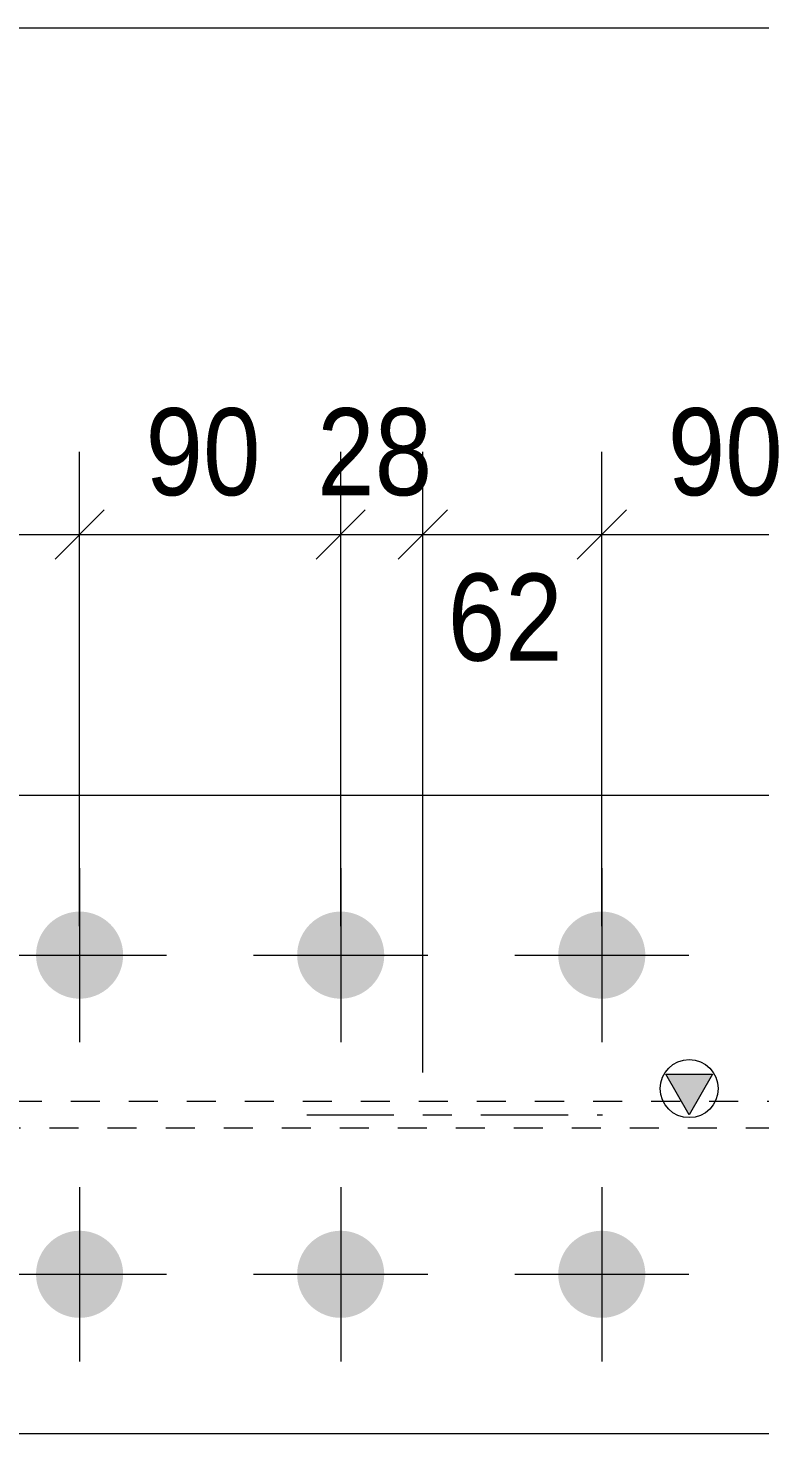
# Model space of a CAD drawing. Header units: millimetres. Extents: x 2 to 579, y 1 to 825.
# Drawn here: x 301.03 to 326.26, y 776.55 to 825 of the extents above; entities that cross this region are included whole.
import ezdxf

# ---------------------------------------------------------------- set-up
doc = ezdxf.new("R2010")
doc.units = ezdxf.units.MM
for name, pattern in [('XKITLINE00', [0]), ('XKITLINE01', [4, 1, -1, 1, -1]), ('XKITLINE03', [6, 3, -1, 1, -1])]:
    doc.linetypes.add(name, pattern=pattern)
for name, color, linetype, lineweight in [('Bolt', 3, 'Continuous', 0), ('Dimensions', 7, 'Continuous', 0), ('DrawingSheet', 5, 'Continuous', 0), ('Part', 2, 'Continuous', 0)]:
    doc.layers.add(name, color=color, linetype=linetype, lineweight=lineweight)
doc.styles.add('ARIAL', font='ARIAL.TTF')

# ---------------------------------------------------------------- blocks, each defined once
blk = doc.blocks.new('*A61')
at = {"layer": 'Bolt'}
for points in [[(302.846, 794.55), (302.883, 794.548), (302.92, 794.546), (302.956, 794.543), (302.993, 794.539), (303.029, 794.534), (303.066, 794.528), (303.102, 794.521), (303.138, 794.514), (303.174, 794.505), (303.209, 794.496), (303.245, 794.485), (303.28, 794.474), (303.315, 794.462), (303.349, 794.449), (303.383, 794.436), (303.417, 794.421), (303.451, 794.406), (303.484, 794.39), (303.516, 794.373), (303.549, 794.355), (303.58, 794.337), (303.612, 794.317), (303.643, 794.297), (303.673, 794.276), (303.703, 794.255), (303.732, 794.233), (303.761, 794.21), (303.789, 794.186), (303.817, 794.161), (303.844, 794.136), (303.87, 794.111), (303.896, 794.084), (303.921, 794.057), (303.945, 794.03), (303.969, 794.002), (303.992, 793.973), (304.014, 793.944), (304.036, 793.914), (304.056, 793.883), (304.077, 793.852), (304.096, 793.821), (304.114, 793.789), (304.132, 793.757), (304.149, 793.724), (304.165, 793.691), (304.181, 793.658), (304.195, 793.624), (304.209, 793.59), (304.222, 793.555), (304.234, 793.521), (304.245, 793.485), (304.255, 793.45), (304.264, 793.414), (304.273, 793.379), (304.28, 793.343), (304.287, 793.306), (304.293, 793.27), (304.298, 793.234), (304.302, 793.197), (304.305, 793.16), (304.307, 793.124), (304.309, 793.087), (304.309, 793.05), (304.309, 793.013), (304.307, 792.976), (304.305, 792.94), (304.302, 792.903), (304.298, 792.866), (304.293, 792.83), (304.287, 792.794), (304.28, 792.757), (304.273, 792.721), (304.264, 792.686), (304.255, 792.65), (304.245, 792.615), (304.234, 792.579), (304.222, 792.545), (304.209, 792.51), (304.195, 792.476), (304.181, 792.442), (304.165, 792.409), (304.149, 792.376), (304.132, 792.343), (304.114, 792.311), (304.096, 792.279), (304.077, 792.248), (304.056, 792.217), (304.036, 792.186), (304.014, 792.156), (303.992, 792.127), (303.969, 792.098), (303.945, 792.07), (303.921, 792.043), (303.896, 792.016), (303.87, 791.989), (303.844, 791.964), (303.817, 791.939), (303.789, 791.914), (303.761, 791.89), (303.732, 791.867), (303.703, 791.845), (303.673, 791.824), (303.643, 791.803), (303.612, 791.783), (303.58, 791.763), (303.549, 791.745), (303.516, 791.727), (303.484, 791.71), (303.451, 791.694), (303.417, 791.679), (303.383, 791.664), (303.349, 791.651), (303.315, 791.638), (303.28, 791.626), (303.245, 791.615), (303.209, 791.604), (303.174, 791.595), (303.138, 791.586), (303.102, 791.579), (303.066, 791.572), (303.029, 791.566), (302.993, 791.561), (302.956, 791.557), (302.92, 791.554), (302.883, 791.552), (302.846, 791.55), (302.809, 791.55), (302.772, 791.55), (302.736, 791.552), (302.699, 791.554), (302.662, 791.557), (302.626, 791.561), (302.589, 791.566), (302.553, 791.572), (302.517, 791.579), (302.481, 791.586), (302.445, 791.595), (302.409, 791.604), (302.374, 791.615), (302.339, 791.626), (302.304, 791.638), (302.269, 791.651), (302.235, 791.664), (302.201, 791.679), (302.168, 791.694), (302.135, 791.71), (302.102, 791.727), (302.07, 791.745), (302.038, 791.763), (302.007, 791.783), (301.976, 791.803), (301.946, 791.824), (301.916, 791.845), (301.886, 791.867), (301.858, 791.89), (301.829, 791.914), (301.802, 791.939), (301.775, 791.964), (301.749, 791.989), (301.723, 792.016), (301.698, 792.043), (301.673, 792.07), (301.65, 792.098), (301.627, 792.127), (301.604, 792.156), (301.583, 792.186), (301.562, 792.217), (301.542, 792.248), (301.523, 792.279), (301.504, 792.311), (301.486, 792.343), (301.469, 792.376), (301.453, 792.409), (301.438, 792.442), (301.423, 792.476), (301.41, 792.51), (301.397, 792.545), (301.385, 792.579), (301.374, 792.615), (301.364, 792.65), (301.354, 792.686), (301.346, 792.721), (301.338, 792.757), (301.331, 792.794), (301.325, 792.83), (301.321, 792.866), (301.316, 792.903), (301.313, 792.94), (301.311, 792.976), (301.31, 793.013), (301.309, 793.05), (301.31, 793.087), (301.311, 793.124), (301.313, 793.16), (301.316, 793.197), (301.321, 793.234), (301.325, 793.27), (301.331, 793.306), (301.338, 793.343), (301.346, 793.379), (301.354, 793.414), (301.364, 793.45), (301.374, 793.485), (301.385, 793.521), (301.397, 793.555), (301.41, 793.59), (301.423, 793.624), (301.438, 793.658), (301.453, 793.691), (301.469, 793.724), (301.486, 793.757), (301.504, 793.789), (301.523, 793.821), (301.542, 793.852), (301.562, 793.883), (301.583, 793.914), (301.604, 793.944), (301.627, 793.973), (301.65, 794.002), (301.673, 794.03), (301.698, 794.057), (301.723, 794.084), (301.749, 794.111), (301.775, 794.136), (301.802, 794.161), (301.829, 794.186), (301.858, 794.21), (301.886, 794.233), (301.916, 794.255), (301.946, 794.276), (301.976, 794.297), (302.007, 794.317), (302.038, 794.337), (302.07, 794.355), (302.102, 794.373), (302.135, 794.39), (302.168, 794.406), (302.201, 794.421), (302.235, 794.436), (302.269, 794.449), (302.304, 794.462), (302.339, 794.474), (302.374, 794.485), (302.409, 794.496), (302.445, 794.505), (302.481, 794.514), (302.517, 794.521), (302.553, 794.528), (302.589, 794.534), (302.626, 794.539), (302.662, 794.543), (302.699, 794.546), (302.736, 794.548), (302.772, 794.55), (302.809, 794.55)], [(311.846, 794.55), (311.883, 794.548), (311.92, 794.546), (311.956, 794.543), (311.993, 794.539), (312.029, 794.534), (312.066, 794.528), (312.102, 794.521), (312.138, 794.514), (312.174, 794.505), (312.209, 794.496), (312.245, 794.485), (312.28, 794.474), (312.315, 794.462), (312.349, 794.449), (312.383, 794.436), (312.417, 794.421), (312.451, 794.406), (312.484, 794.39), (312.516, 794.373), (312.549, 794.355), (312.58, 794.337), (312.612, 794.317), (312.643, 794.297), (312.673, 794.276), (312.703, 794.255), (312.732, 794.233), (312.761, 794.21), (312.789, 794.186), (312.817, 794.161), (312.844, 794.136), (312.87, 794.111), (312.896, 794.084), (312.921, 794.057), (312.945, 794.03), (312.969, 794.002), (312.992, 793.973), (313.014, 793.944), (313.036, 793.914), (313.056, 793.883), (313.077, 793.852), (313.096, 793.821), (313.114, 793.789), (313.132, 793.757), (313.149, 793.724), (313.165, 793.691), (313.181, 793.658), (313.195, 793.624), (313.209, 793.59), (313.222, 793.555), (313.234, 793.521), (313.245, 793.485), (313.255, 793.45), (313.264, 793.414), (313.273, 793.379), (313.28, 793.343), (313.287, 793.306), (313.293, 793.27), (313.298, 793.234), (313.302, 793.197), (313.305, 793.16), (313.307, 793.124), (313.309, 793.087), (313.309, 793.05), (313.309, 793.013), (313.307, 792.976), (313.305, 792.94), (313.302, 792.903), (313.298, 792.866), (313.293, 792.83), (313.287, 792.794), (313.28, 792.757), (313.273, 792.721), (313.264, 792.686), (313.255, 792.65), (313.245, 792.615), (313.234, 792.579), (313.222, 792.545), (313.209, 792.51), (313.195, 792.476), (313.181, 792.442), (313.165, 792.409), (313.149, 792.376), (313.132, 792.343), (313.114, 792.311), (313.096, 792.279), (313.077, 792.248), (313.056, 792.217), (313.036, 792.186), (313.014, 792.156), (312.992, 792.127), (312.969, 792.098), (312.945, 792.07), (312.921, 792.043), (312.896, 792.016), (312.87, 791.989), (312.844, 791.964), (312.817, 791.939), (312.789, 791.914), (312.761, 791.89), (312.732, 791.867), (312.703, 791.845), (312.673, 791.824), (312.643, 791.803), (312.612, 791.783), (312.58, 791.763), (312.549, 791.745), (312.516, 791.727), (312.484, 791.71), (312.451, 791.694), (312.417, 791.679), (312.383, 791.664), (312.349, 791.651), (312.315, 791.638), (312.28, 791.626), (312.245, 791.615), (312.209, 791.604), (312.174, 791.595), (312.138, 791.586), (312.102, 791.579), (312.066, 791.572), (312.029, 791.566), (311.993, 791.561), (311.956, 791.557), (311.92, 791.554), (311.883, 791.552), (311.846, 791.55), (311.809, 791.55), (311.772, 791.55), (311.736, 791.552), (311.699, 791.554), (311.662, 791.557), (311.626, 791.561), (311.589, 791.566), (311.553, 791.572), (311.517, 791.579), (311.481, 791.586), (311.445, 791.595), (311.409, 791.604), (311.374, 791.615), (311.339, 791.626), (311.304, 791.638), (311.269, 791.651), (311.235, 791.664), (311.201, 791.679), (311.168, 791.694), (311.135, 791.71), (311.102, 791.727), (311.07, 791.745), (311.038, 791.763), (311.007, 791.783), (310.976, 791.803), (310.946, 791.824), (310.916, 791.845), (310.886, 791.867), (310.858, 791.89), (310.829, 791.914), (310.802, 791.939), (310.775, 791.964), (310.749, 791.989), (310.723, 792.016), (310.698, 792.043), (310.673, 792.07), (310.65, 792.098), (310.627, 792.127), (310.604, 792.156), (310.583, 792.186), (310.562, 792.217), (310.542, 792.248), (310.523, 792.279), (310.504, 792.311), (310.486, 792.343), (310.469, 792.376), (310.453, 792.409), (310.438, 792.442), (310.423, 792.476), (310.41, 792.51), (310.397, 792.545), (310.385, 792.579), (310.374, 792.615), (310.364, 792.65), (310.354, 792.686), (310.346, 792.721), (310.338, 792.757), (310.331, 792.794), (310.325, 792.83), (310.321, 792.866), (310.316, 792.903), (310.313, 792.94), (310.311, 792.976), (310.31, 793.013), (310.309, 793.05), (310.31, 793.087), (310.311, 793.124), (310.313, 793.16), (310.316, 793.197), (310.321, 793.234), (310.325, 793.27), (310.331, 793.306), (310.338, 793.343), (310.346, 793.379), (310.354, 793.414), (310.364, 793.45), (310.374, 793.485), (310.385, 793.521), (310.397, 793.555), (310.41, 793.59), (310.423, 793.624), (310.438, 793.658), (310.453, 793.691), (310.469, 793.724), (310.486, 793.757), (310.504, 793.789), (310.523, 793.821), (310.542, 793.852), (310.562, 793.883), (310.583, 793.914), (310.604, 793.944), (310.627, 793.973), (310.65, 794.002), (310.673, 794.03), (310.698, 794.057), (310.723, 794.084), (310.749, 794.111), (310.775, 794.136), (310.802, 794.161), (310.829, 794.186), (310.858, 794.21), (310.886, 794.233), (310.916, 794.255), (310.946, 794.276), (310.976, 794.297), (311.007, 794.317), (311.038, 794.337), (311.07, 794.355), (311.102, 794.373), (311.135, 794.39), (311.168, 794.406), (311.201, 794.421), (311.235, 794.436), (311.269, 794.449), (311.304, 794.462), (311.339, 794.474), (311.374, 794.485), (311.409, 794.496), (311.445, 794.505), (311.481, 794.514), (311.517, 794.521), (311.553, 794.528), (311.589, 794.534), (311.626, 794.539), (311.662, 794.543), (311.699, 794.546), (311.736, 794.548), (311.772, 794.55), (311.809, 794.55)], [(320.846, 794.55), (320.883, 794.548), (320.92, 794.546), (320.956, 794.543), (320.993, 794.539), (321.029, 794.534), (321.066, 794.528), (321.102, 794.521), (321.138, 794.514), (321.174, 794.505), (321.209, 794.496), (321.245, 794.485), (321.28, 794.474), (321.315, 794.462), (321.349, 794.449), (321.383, 794.436), (321.417, 794.421), (321.451, 794.406), (321.484, 794.39), (321.516, 794.373), (321.549, 794.355), (321.58, 794.337), (321.612, 794.317), (321.643, 794.297), (321.673, 794.276), (321.703, 794.255), (321.732, 794.233), (321.761, 794.21), (321.789, 794.186), (321.817, 794.161), (321.844, 794.136), (321.87, 794.111), (321.896, 794.084), (321.921, 794.057), (321.945, 794.03), (321.969, 794.002), (321.992, 793.973), (322.014, 793.944), (322.036, 793.914), (322.056, 793.883), (322.077, 793.852), (322.096, 793.821), (322.114, 793.789), (322.132, 793.757), (322.149, 793.724), (322.165, 793.691), (322.181, 793.658), (322.195, 793.624), (322.209, 793.59), (322.222, 793.555), (322.234, 793.521), (322.245, 793.485), (322.255, 793.45), (322.264, 793.414), (322.273, 793.379), (322.28, 793.343), (322.287, 793.306), (322.293, 793.27), (322.298, 793.234), (322.302, 793.197), (322.305, 793.16), (322.307, 793.124), (322.309, 793.087), (322.309, 793.05), (322.309, 793.013), (322.307, 792.976), (322.305, 792.94), (322.302, 792.903), (322.298, 792.866), (322.293, 792.83), (322.287, 792.794), (322.28, 792.757), (322.273, 792.721), (322.264, 792.686), (322.255, 792.65), (322.245, 792.615), (322.234, 792.579), (322.222, 792.545), (322.209, 792.51), (322.195, 792.476), (322.181, 792.442), (322.165, 792.409), (322.149, 792.376), (322.132, 792.343), (322.114, 792.311), (322.096, 792.279), (322.077, 792.248), (322.056, 792.217), (322.036, 792.186), (322.014, 792.156), (321.992, 792.127), (321.969, 792.098), (321.945, 792.07), (321.921, 792.043), (321.896, 792.016), (321.87, 791.989), (321.844, 791.964), (321.817, 791.939), (321.789, 791.914), (321.761, 791.89), (321.732, 791.867), (321.703, 791.845), (321.673, 791.824), (321.643, 791.803), (321.612, 791.783), (321.58, 791.763), (321.549, 791.745), (321.516, 791.727), (321.484, 791.71), (321.451, 791.694), (321.417, 791.679), (321.383, 791.664), (321.349, 791.651), (321.315, 791.638), (321.28, 791.626), (321.245, 791.615), (321.209, 791.604), (321.174, 791.595), (321.138, 791.586), (321.102, 791.579), (321.066, 791.572), (321.029, 791.566), (320.993, 791.561), (320.956, 791.557), (320.92, 791.554), (320.883, 791.552), (320.846, 791.55), (320.809, 791.55), (320.772, 791.55), (320.736, 791.552), (320.699, 791.554), (320.662, 791.557), (320.626, 791.561), (320.589, 791.566), (320.553, 791.572), (320.517, 791.579), (320.481, 791.586), (320.445, 791.595), (320.409, 791.604), (320.374, 791.615), (320.339, 791.626), (320.304, 791.638), (320.269, 791.651), (320.235, 791.664), (320.201, 791.679), (320.168, 791.694), (320.135, 791.71), (320.102, 791.727), (320.07, 791.745), (320.038, 791.763), (320.007, 791.783), (319.976, 791.803), (319.946, 791.824), (319.916, 791.845), (319.886, 791.867), (319.858, 791.89), (319.829, 791.914), (319.802, 791.939), (319.775, 791.964), (319.749, 791.989), (319.723, 792.016), (319.698, 792.043), (319.673, 792.07), (319.65, 792.098), (319.627, 792.127), (319.604, 792.156), (319.583, 792.186), (319.562, 792.217), (319.542, 792.248), (319.523, 792.279), (319.504, 792.311), (319.486, 792.343), (319.469, 792.376), (319.453, 792.409), (319.438, 792.442), (319.423, 792.476), (319.41, 792.51), (319.397, 792.545), (319.385, 792.579), (319.374, 792.615), (319.364, 792.65), (319.354, 792.686), (319.346, 792.721), (319.338, 792.757), (319.331, 792.794), (319.325, 792.83), (319.321, 792.866), (319.316, 792.903), (319.313, 792.94), (319.311, 792.976), (319.31, 793.013), (319.309, 793.05), (319.31, 793.087), (319.311, 793.124), (319.313, 793.16), (319.316, 793.197), (319.321, 793.234), (319.325, 793.27), (319.331, 793.306), (319.338, 793.343), (319.346, 793.379), (319.354, 793.414), (319.364, 793.45), (319.374, 793.485), (319.385, 793.521), (319.397, 793.555), (319.41, 793.59), (319.423, 793.624), (319.438, 793.658), (319.453, 793.691), (319.469, 793.724), (319.486, 793.757), (319.504, 793.789), (319.523, 793.821), (319.542, 793.852), (319.562, 793.883), (319.583, 793.914), (319.604, 793.944), (319.627, 793.973), (319.65, 794.002), (319.673, 794.03), (319.698, 794.057), (319.723, 794.084), (319.749, 794.111), (319.775, 794.136), (319.802, 794.161), (319.829, 794.186), (319.858, 794.21), (319.886, 794.233), (319.916, 794.255), (319.946, 794.276), (319.976, 794.297), (320.007, 794.317), (320.038, 794.337), (320.07, 794.355), (320.102, 794.373), (320.135, 794.39), (320.168, 794.406), (320.201, 794.421), (320.235, 794.436), (320.269, 794.449), (320.304, 794.462), (320.339, 794.474), (320.374, 794.485), (320.409, 794.496), (320.445, 794.505), (320.481, 794.514), (320.517, 794.521), (320.553, 794.528), (320.589, 794.534), (320.626, 794.539), (320.662, 794.543), (320.699, 794.546), (320.736, 794.548), (320.772, 794.55), (320.809, 794.55)], [(302.846, 783.55), (302.883, 783.548), (302.92, 783.546), (302.956, 783.543), (302.993, 783.539), (303.029, 783.534), (303.066, 783.528), (303.102, 783.521), (303.138, 783.514), (303.174, 783.505), (303.209, 783.496), (303.245, 783.485), (303.28, 783.474), (303.315, 783.462), (303.349, 783.449), (303.383, 783.436), (303.417, 783.421), (303.451, 783.406), (303.484, 783.39), (303.516, 783.373), (303.549, 783.355), (303.58, 783.337), (303.612, 783.317), (303.643, 783.297), (303.673, 783.276), (303.703, 783.255), (303.732, 783.233), (303.761, 783.21), (303.789, 783.186), (303.817, 783.161), (303.844, 783.136), (303.87, 783.111), (303.896, 783.084), (303.921, 783.057), (303.945, 783.03), (303.969, 783.002), (303.992, 782.973), (304.014, 782.944), (304.036, 782.914), (304.056, 782.883), (304.077, 782.852), (304.096, 782.821), (304.114, 782.789), (304.132, 782.757), (304.149, 782.724), (304.165, 782.691), (304.181, 782.658), (304.195, 782.624), (304.209, 782.59), (304.222, 782.555), (304.234, 782.521), (304.245, 782.485), (304.255, 782.45), (304.264, 782.414), (304.273, 782.379), (304.28, 782.343), (304.287, 782.306), (304.293, 782.27), (304.298, 782.234), (304.302, 782.197), (304.305, 782.16), (304.307, 782.124), (304.309, 782.087), (304.309, 782.05), (304.309, 782.013), (304.307, 781.976), (304.305, 781.94), (304.302, 781.903), (304.298, 781.866), (304.293, 781.83), (304.287, 781.794), (304.28, 781.757), (304.273, 781.721), (304.264, 781.686), (304.255, 781.65), (304.245, 781.615), (304.234, 781.579), (304.222, 781.545), (304.209, 781.51), (304.195, 781.476), (304.181, 781.442), (304.165, 781.409), (304.149, 781.376), (304.132, 781.343), (304.114, 781.311), (304.096, 781.279), (304.077, 781.248), (304.056, 781.217), (304.036, 781.186), (304.014, 781.156), (303.992, 781.127), (303.969, 781.098), (303.945, 781.07), (303.921, 781.043), (303.896, 781.016), (303.87, 780.989), (303.844, 780.964), (303.817, 780.939), (303.789, 780.914), (303.761, 780.89), (303.732, 780.867), (303.703, 780.845), (303.673, 780.824), (303.643, 780.803), (303.612, 780.783), (303.58, 780.763), (303.549, 780.745), (303.516, 780.727), (303.484, 780.71), (303.451, 780.694), (303.417, 780.679), (303.383, 780.664), (303.349, 780.651), (303.315, 780.638), (303.28, 780.626), (303.245, 780.615), (303.209, 780.604), (303.174, 780.595), (303.138, 780.586), (303.102, 780.579), (303.066, 780.572), (303.029, 780.566), (302.993, 780.561), (302.956, 780.557), (302.92, 780.554), (302.883, 780.552), (302.846, 780.55), (302.809, 780.55), (302.772, 780.55), (302.736, 780.552), (302.699, 780.554), (302.662, 780.557), (302.626, 780.561), (302.589, 780.566), (302.553, 780.572), (302.517, 780.579), (302.481, 780.586), (302.445, 780.595), (302.409, 780.604), (302.374, 780.615), (302.339, 780.626), (302.304, 780.638), (302.269, 780.651), (302.235, 780.664), (302.201, 780.679), (302.168, 780.694), (302.135, 780.71), (302.102, 780.727), (302.07, 780.745), (302.038, 780.763), (302.007, 780.783), (301.976, 780.803), (301.946, 780.824), (301.916, 780.845), (301.886, 780.867), (301.858, 780.89), (301.829, 780.914), (301.802, 780.939), (301.775, 780.964), (301.749, 780.989), (301.723, 781.016), (301.698, 781.043), (301.673, 781.07), (301.65, 781.098), (301.627, 781.127), (301.604, 781.156), (301.583, 781.186), (301.562, 781.217), (301.542, 781.248), (301.523, 781.279), (301.504, 781.311), (301.486, 781.343), (301.469, 781.376), (301.453, 781.409), (301.438, 781.442), (301.423, 781.476), (301.41, 781.51), (301.397, 781.545), (301.385, 781.579), (301.374, 781.615), (301.364, 781.65), (301.354, 781.686), (301.346, 781.721), (301.338, 781.757), (301.331, 781.794), (301.325, 781.83), (301.321, 781.866), (301.316, 781.903), (301.313, 781.94), (301.311, 781.976), (301.31, 782.013), (301.309, 782.05), (301.31, 782.087), (301.311, 782.124), (301.313, 782.16), (301.316, 782.197), (301.321, 782.234), (301.325, 782.27), (301.331, 782.306), (301.338, 782.343), (301.346, 782.379), (301.354, 782.414), (301.364, 782.45), (301.374, 782.485), (301.385, 782.521), (301.397, 782.555), (301.41, 782.59), (301.423, 782.624), (301.438, 782.658), (301.453, 782.691), (301.469, 782.724), (301.486, 782.757), (301.504, 782.789), (301.523, 782.821), (301.542, 782.852), (301.562, 782.883), (301.583, 782.914), (301.604, 782.944), (301.627, 782.973), (301.65, 783.002), (301.673, 783.03), (301.698, 783.057), (301.723, 783.084), (301.749, 783.111), (301.775, 783.136), (301.802, 783.161), (301.829, 783.186), (301.858, 783.21), (301.886, 783.233), (301.916, 783.255), (301.946, 783.276), (301.976, 783.297), (302.007, 783.317), (302.038, 783.337), (302.07, 783.355), (302.102, 783.373), (302.135, 783.39), (302.168, 783.406), (302.201, 783.421), (302.235, 783.436), (302.269, 783.449), (302.304, 783.462), (302.339, 783.474), (302.374, 783.485), (302.409, 783.496), (302.445, 783.505), (302.481, 783.514), (302.517, 783.521), (302.553, 783.528), (302.589, 783.534), (302.626, 783.539), (302.662, 783.543), (302.699, 783.546), (302.736, 783.548), (302.772, 783.55), (302.809, 783.55)], [(311.846, 783.55), (311.883, 783.548), (311.92, 783.546), (311.956, 783.543), (311.993, 783.539), (312.029, 783.534), (312.066, 783.528), (312.102, 783.521), (312.138, 783.514), (312.174, 783.505), (312.209, 783.496), (312.245, 783.485), (312.28, 783.474), (312.315, 783.462), (312.349, 783.449), (312.383, 783.436), (312.417, 783.421), (312.451, 783.406), (312.484, 783.39), (312.516, 783.373), (312.549, 783.355), (312.58, 783.337), (312.612, 783.317), (312.643, 783.297), (312.673, 783.276), (312.703, 783.255), (312.732, 783.233), (312.761, 783.21), (312.789, 783.186), (312.817, 783.161), (312.844, 783.136), (312.87, 783.111), (312.896, 783.084), (312.921, 783.057), (312.945, 783.03), (312.969, 783.002), (312.992, 782.973), (313.014, 782.944), (313.036, 782.914), (313.056, 782.883), (313.077, 782.852), (313.096, 782.821), (313.114, 782.789), (313.132, 782.757), (313.149, 782.724), (313.165, 782.691), (313.181, 782.658), (313.195, 782.624), (313.209, 782.59), (313.222, 782.555), (313.234, 782.521), (313.245, 782.485), (313.255, 782.45), (313.264, 782.414), (313.273, 782.379), (313.28, 782.343), (313.287, 782.306), (313.293, 782.27), (313.298, 782.234), (313.302, 782.197), (313.305, 782.16), (313.307, 782.124), (313.309, 782.087), (313.309, 782.05), (313.309, 782.013), (313.307, 781.976), (313.305, 781.94), (313.302, 781.903), (313.298, 781.866), (313.293, 781.83), (313.287, 781.794), (313.28, 781.757), (313.273, 781.721), (313.264, 781.686), (313.255, 781.65), (313.245, 781.615), (313.234, 781.579), (313.222, 781.545), (313.209, 781.51), (313.195, 781.476), (313.181, 781.442), (313.165, 781.409), (313.149, 781.376), (313.132, 781.343), (313.114, 781.311), (313.096, 781.279), (313.077, 781.248), (313.056, 781.217), (313.036, 781.186), (313.014, 781.156), (312.992, 781.127), (312.969, 781.098), (312.945, 781.07), (312.921, 781.043), (312.896, 781.016), (312.87, 780.989), (312.844, 780.964), (312.817, 780.939), (312.789, 780.914), (312.761, 780.89), (312.732, 780.867), (312.703, 780.845), (312.673, 780.824), (312.643, 780.803), (312.612, 780.783), (312.58, 780.763), (312.549, 780.745), (312.516, 780.727), (312.484, 780.71), (312.451, 780.694), (312.417, 780.679), (312.383, 780.664), (312.349, 780.651), (312.315, 780.638), (312.28, 780.626), (312.245, 780.615), (312.209, 780.604), (312.174, 780.595), (312.138, 780.586), (312.102, 780.579), (312.066, 780.572), (312.029, 780.566), (311.993, 780.561), (311.956, 780.557), (311.92, 780.554), (311.883, 780.552), (311.846, 780.55), (311.809, 780.55), (311.772, 780.55), (311.736, 780.552), (311.699, 780.554), (311.662, 780.557), (311.626, 780.561), (311.589, 780.566), (311.553, 780.572), (311.517, 780.579), (311.481, 780.586), (311.445, 780.595), (311.409, 780.604), (311.374, 780.615), (311.339, 780.626), (311.304, 780.638), (311.269, 780.651), (311.235, 780.664), (311.201, 780.679), (311.168, 780.694), (311.135, 780.71), (311.102, 780.727), (311.07, 780.745), (311.038, 780.763), (311.007, 780.783), (310.976, 780.803), (310.946, 780.824), (310.916, 780.845), (310.886, 780.867), (310.858, 780.89), (310.829, 780.914), (310.802, 780.939), (310.775, 780.964), (310.749, 780.989), (310.723, 781.016), (310.698, 781.043), (310.673, 781.07), (310.65, 781.098), (310.627, 781.127), (310.604, 781.156), (310.583, 781.186), (310.562, 781.217), (310.542, 781.248), (310.523, 781.279), (310.504, 781.311), (310.486, 781.343), (310.469, 781.376), (310.453, 781.409), (310.438, 781.442), (310.423, 781.476), (310.41, 781.51), (310.397, 781.545), (310.385, 781.579), (310.374, 781.615), (310.364, 781.65), (310.354, 781.686), (310.346, 781.721), (310.338, 781.757), (310.331, 781.794), (310.325, 781.83), (310.321, 781.866), (310.316, 781.903), (310.313, 781.94), (310.311, 781.976), (310.31, 782.013), (310.309, 782.05), (310.31, 782.087), (310.311, 782.124), (310.313, 782.16), (310.316, 782.197), (310.321, 782.234), (310.325, 782.27), (310.331, 782.306), (310.338, 782.343), (310.346, 782.379), (310.354, 782.414), (310.364, 782.45), (310.374, 782.485), (310.385, 782.521), (310.397, 782.555), (310.41, 782.59), (310.423, 782.624), (310.438, 782.658), (310.453, 782.691), (310.469, 782.724), (310.486, 782.757), (310.504, 782.789), (310.523, 782.821), (310.542, 782.852), (310.562, 782.883), (310.583, 782.914), (310.604, 782.944), (310.627, 782.973), (310.65, 783.002), (310.673, 783.03), (310.698, 783.057), (310.723, 783.084), (310.749, 783.111), (310.775, 783.136), (310.802, 783.161), (310.829, 783.186), (310.858, 783.21), (310.886, 783.233), (310.916, 783.255), (310.946, 783.276), (310.976, 783.297), (311.007, 783.317), (311.038, 783.337), (311.07, 783.355), (311.102, 783.373), (311.135, 783.39), (311.168, 783.406), (311.201, 783.421), (311.235, 783.436), (311.269, 783.449), (311.304, 783.462), (311.339, 783.474), (311.374, 783.485), (311.409, 783.496), (311.445, 783.505), (311.481, 783.514), (311.517, 783.521), (311.553, 783.528), (311.589, 783.534), (311.626, 783.539), (311.662, 783.543), (311.699, 783.546), (311.736, 783.548), (311.772, 783.55), (311.809, 783.55)], [(320.846, 783.55), (320.883, 783.548), (320.92, 783.546), (320.956, 783.543), (320.993, 783.539), (321.029, 783.534), (321.066, 783.528), (321.102, 783.521), (321.138, 783.514), (321.174, 783.505), (321.209, 783.496), (321.245, 783.485), (321.28, 783.474), (321.315, 783.462), (321.349, 783.449), (321.383, 783.436), (321.417, 783.421), (321.451, 783.406), (321.484, 783.39), (321.516, 783.373), (321.549, 783.355), (321.58, 783.337), (321.612, 783.317), (321.643, 783.297), (321.673, 783.276), (321.703, 783.255), (321.732, 783.233), (321.761, 783.21), (321.789, 783.186), (321.817, 783.161), (321.844, 783.136), (321.87, 783.111), (321.896, 783.084), (321.921, 783.057), (321.945, 783.03), (321.969, 783.002), (321.992, 782.973), (322.014, 782.944), (322.036, 782.914), (322.056, 782.883), (322.077, 782.852), (322.096, 782.821), (322.114, 782.789), (322.132, 782.757), (322.149, 782.724), (322.165, 782.691), (322.181, 782.658), (322.195, 782.624), (322.209, 782.59), (322.222, 782.555), (322.234, 782.521), (322.245, 782.485), (322.255, 782.45), (322.264, 782.414), (322.273, 782.379), (322.28, 782.343), (322.287, 782.306), (322.293, 782.27), (322.298, 782.234), (322.302, 782.197), (322.305, 782.16), (322.307, 782.124), (322.309, 782.087), (322.309, 782.05), (322.309, 782.013), (322.307, 781.976), (322.305, 781.94), (322.302, 781.903), (322.298, 781.866), (322.293, 781.83), (322.287, 781.794), (322.28, 781.757), (322.273, 781.721), (322.264, 781.686), (322.255, 781.65), (322.245, 781.615), (322.234, 781.579), (322.222, 781.545), (322.209, 781.51), (322.195, 781.476), (322.181, 781.442), (322.165, 781.409), (322.149, 781.376), (322.132, 781.343), (322.114, 781.311), (322.096, 781.279), (322.077, 781.248), (322.056, 781.217), (322.036, 781.186), (322.014, 781.156), (321.992, 781.127), (321.969, 781.098), (321.945, 781.07), (321.921, 781.043), (321.896, 781.016), (321.87, 780.989), (321.844, 780.964), (321.817, 780.939), (321.789, 780.914), (321.761, 780.89), (321.732, 780.867), (321.703, 780.845), (321.673, 780.824), (321.643, 780.803), (321.612, 780.783), (321.58, 780.763), (321.549, 780.745), (321.516, 780.727), (321.484, 780.71), (321.451, 780.694), (321.417, 780.679), (321.383, 780.664), (321.349, 780.651), (321.315, 780.638), (321.28, 780.626), (321.245, 780.615), (321.209, 780.604), (321.174, 780.595), (321.138, 780.586), (321.102, 780.579), (321.066, 780.572), (321.029, 780.566), (320.993, 780.561), (320.956, 780.557), (320.92, 780.554), (320.883, 780.552), (320.846, 780.55), (320.809, 780.55), (320.772, 780.55), (320.736, 780.552), (320.699, 780.554), (320.662, 780.557), (320.626, 780.561), (320.589, 780.566), (320.553, 780.572), (320.517, 780.579), (320.481, 780.586), (320.445, 780.595), (320.409, 780.604), (320.374, 780.615), (320.339, 780.626), (320.304, 780.638), (320.269, 780.651), (320.235, 780.664), (320.201, 780.679), (320.168, 780.694), (320.135, 780.71), (320.102, 780.727), (320.07, 780.745), (320.038, 780.763), (320.007, 780.783), (319.976, 780.803), (319.946, 780.824), (319.916, 780.845), (319.886, 780.867), (319.858, 780.89), (319.829, 780.914), (319.802, 780.939), (319.775, 780.964), (319.749, 780.989), (319.723, 781.016), (319.698, 781.043), (319.673, 781.07), (319.65, 781.098), (319.627, 781.127), (319.604, 781.156), (319.583, 781.186), (319.562, 781.217), (319.542, 781.248), (319.523, 781.279), (319.504, 781.311), (319.486, 781.343), (319.469, 781.376), (319.453, 781.409), (319.438, 781.442), (319.423, 781.476), (319.41, 781.51), (319.397, 781.545), (319.385, 781.579), (319.374, 781.615), (319.364, 781.65), (319.354, 781.686), (319.346, 781.721), (319.338, 781.757), (319.331, 781.794), (319.325, 781.83), (319.321, 781.866), (319.316, 781.903), (319.313, 781.94), (319.311, 781.976), (319.31, 782.013), (319.309, 782.05), (319.31, 782.087), (319.311, 782.124), (319.313, 782.16), (319.316, 782.197), (319.321, 782.234), (319.325, 782.27), (319.331, 782.306), (319.338, 782.343), (319.346, 782.379), (319.354, 782.414), (319.364, 782.45), (319.374, 782.485), (319.385, 782.521), (319.397, 782.555), (319.41, 782.59), (319.423, 782.624), (319.438, 782.658), (319.453, 782.691), (319.469, 782.724), (319.486, 782.757), (319.504, 782.789), (319.523, 782.821), (319.542, 782.852), (319.562, 782.883), (319.583, 782.914), (319.604, 782.944), (319.627, 782.973), (319.65, 783.002), (319.673, 783.03), (319.698, 783.057), (319.723, 783.084), (319.749, 783.111), (319.775, 783.136), (319.802, 783.161), (319.829, 783.186), (319.858, 783.21), (319.886, 783.233), (319.916, 783.255), (319.946, 783.276), (319.976, 783.297), (320.007, 783.317), (320.038, 783.337), (320.07, 783.355), (320.102, 783.373), (320.135, 783.39), (320.168, 783.406), (320.201, 783.421), (320.235, 783.436), (320.269, 783.449), (320.304, 783.462), (320.339, 783.474), (320.374, 783.485), (320.409, 783.496), (320.445, 783.505), (320.481, 783.514), (320.517, 783.521), (320.553, 783.528), (320.589, 783.534), (320.626, 783.539), (320.662, 783.543), (320.699, 783.546), (320.736, 783.548), (320.772, 783.55), (320.809, 783.55)]]:
    blk.add_hatch(color=3, dxfattribs=at).paths.add_polyline_path(points, flags=17)
at = {"layer": 'Bolt', "color": 3, "linetype": 'XKITLINE00', "lineweight": 0}
for p, q in [((302.809, 796.05), (302.809, 790.05)), ((311.809, 796.05), (311.809, 790.05)), ((320.809, 796.05), (320.809, 790.05)), ((299.809, 793.05), (305.809, 793.05)), ((308.809, 793.05), (314.809, 793.05)), ((317.809, 793.05), (323.809, 793.05)), ((302.809, 785.05), (302.809, 779.05)), ((311.809, 785.05), (311.809, 779.05)), ((320.809, 785.05), (320.809, 779.05)), ((299.809, 782.05), (305.809, 782.05)), ((308.809, 782.05), (314.809, 782.05)), ((317.809, 782.05), (323.809, 782.05))]:
    blk.add_line(p, q, dxfattribs=at)
blk = doc.blocks.new('*A64')
at = {"layer": 'Part'}
blk.add_hatch(color=2, dxfattribs=at).paths.add_polyline_path([(323.022, 788.95), (324.622, 788.95), (323.822, 787.55)], flags=17)
at = {"layer": 'Part', "color": 2, "linetype": 'XKITLINE00', "lineweight": 0}
for p, q in [((323.822, 787.55), (323.022, 788.95)), ((323.022, 788.95), (324.622, 788.95)), ((324.622, 788.95), (323.822, 787.55))]:
    blk.add_line(p, q, dxfattribs=at)
at = {"layer": 'Part', "color": 7, "linetype": 'XKITLINE01', "lineweight": 0}
for p, q in [((341.507, 788), (283.776, 788)), ((283.776, 787.1), (341.507, 787.1))]:
    blk.add_line(p, q, dxfattribs=at)
at = {"layer": 'Part', "color": 7, "linetype": 'XKITLINE03', "lineweight": 0}
blk.add_line((310.645, 787.55), (320.829, 787.55), dxfattribs=at)
at = {"layer": 'Part', "color": 2, "linetype": 'XKITLINE00', "lineweight": 0}
blk.add_circle((323.822, 788.45), 1, dxfattribs=at)
blk = doc.blocks.new('*A65')
at = {"layer": 'Part', "color": 2, "linetype": 'XKITLINE00', "lineweight": 0}
for p, q in [((355.714, 798.55), (222.713, 798.55)), ((355.714, 776.55), (222.713, 776.55))]:
    blk.add_line(p, q, dxfattribs=at)
blk = doc.blocks.new('*A72')
at = {"layer": 'DrawingSheet', "color": 5, "linetype": 'XKITLINE00', "lineweight": 0}
blk.add_line((579, 825), (5, 825), dxfattribs=at)
blk = doc.blocks.new('*A186')
at = {"layer": 'Dimensions', "color": 7, "linetype": 'XKITLINE00', "lineweight": 0}
for p, q in [((263.809, 794.05), (263.809, 810.4)), ((302.809, 794.05), (302.809, 810.4)), ((264.658, 808.399), (262.961, 806.701)), ((303.658, 808.399), (301.961, 806.701)), ((263.809, 807.55), (302.809, 807.55))]:
    blk.add_line(p, q, dxfattribs=at)
at = {"layer": 'Dimensions', "color": 3}
for p in [(263.809, 807.55), (302.809, 807.55)]:
    blk.add_point(p, dxfattribs=at)
at = {"layer": 'Dimensions', "color": 3, "style": 'ARIAL', "width": 0.85}
blk.add_text('390', height=3, dxfattribs=at).set_placement((279.972, 808.9))
blk = doc.blocks.new('*A187')
at = {"layer": 'Dimensions', "color": 7, "linetype": 'XKITLINE00', "lineweight": 0}
for p, q in [((302.809, 794.05), (302.809, 810.4)), ((311.809, 794.05), (311.809, 810.4)), ((303.658, 808.399), (301.961, 806.701)), ((312.658, 808.399), (310.961, 806.701)), ((302.809, 807.55), (311.809, 807.55))]:
    blk.add_line(p, q, dxfattribs=at)
at = {"layer": 'Dimensions', "color": 3}
for p in [(302.809, 807.55), (311.809, 807.55)]:
    blk.add_point(p, dxfattribs=at)
at = {"layer": 'Dimensions', "color": 3, "style": 'ARIAL', "width": 0.85}
blk.add_text('90', height=3, dxfattribs=at).set_placement((305.084, 808.9))
blk = doc.blocks.new('*A188')
at = {"layer": 'Dimensions', "color": 7, "linetype": 'XKITLINE00', "lineweight": 0}
for p, q in [((311.809, 794.05), (311.809, 810.4)), ((314.638, 789), (314.638, 810.4)), ((312.658, 808.399), (310.961, 806.701)), ((315.487, 808.399), (313.79, 806.701)), ((311.809, 807.55), (314.638, 807.55))]:
    blk.add_line(p, q, dxfattribs=at)
at = {"layer": 'Dimensions', "color": 3}
for p in [(311.809, 807.55), (314.638, 807.55)]:
    blk.add_point(p, dxfattribs=at)
at = {"layer": 'Dimensions', "color": 3, "style": 'ARIAL', "width": 0.85}
blk.add_text('28', height=3, dxfattribs=at).set_placement((310.999, 808.9))
blk = doc.blocks.new('*A189')
at = {"layer": 'Dimensions', "color": 7, "linetype": 'XKITLINE00', "lineweight": 0}
for p, q in [((314.638, 789), (314.638, 809.95)), ((320.809, 794.05), (320.809, 809.95)), ((315.487, 808.399), (313.79, 806.701)), ((321.658, 808.399), (319.961, 806.701)), ((314.638, 807.55), (320.809, 807.55))]:
    blk.add_line(p, q, dxfattribs=at)
at = {"layer": 'Dimensions', "color": 3}
for p in [(314.638, 807.55), (320.809, 807.55)]:
    blk.add_point(p, dxfattribs=at)
at = {"layer": 'Dimensions', "color": 3, "style": 'ARIAL', "width": 0.85}
blk.add_text('62', height=3, dxfattribs=at).set_placement((315.499, 803.2))
blk = doc.blocks.new('*A190')
at = {"layer": 'Dimensions', "color": 7, "linetype": 'XKITLINE00', "lineweight": 0}
for p, q in [((320.809, 794.05), (320.809, 810.4)), ((329.809, 794.05), (329.809, 810.4)), ((321.658, 808.399), (319.961, 806.701)), ((330.658, 808.399), (328.961, 806.701)), ((320.809, 807.55), (329.809, 807.55))]:
    blk.add_line(p, q, dxfattribs=at)
at = {"layer": 'Dimensions', "color": 3}
for p in [(320.809, 807.55), (329.809, 807.55)]:
    blk.add_point(p, dxfattribs=at)
at = {"layer": 'Dimensions', "color": 3, "style": 'ARIAL', "width": 0.85}
blk.add_text('90', height=3, dxfattribs=at).set_placement((323.084, 808.9))

msp = doc.modelspace()

# ---------------------------------------------------------------- block references
at = {"lineweight": 0}
for name in ['*A72', '*A186', '*A187', '*A188', '*A190', '*A189', '*A65', '*A61']:
    msp.add_blockref(name, (0, 0), dxfattribs=at)
at = {"layer": 'Part', "lineweight": 0}
msp.add_blockref('*A64', (0, 0), dxfattribs=at)

doc.saveas('drawing.dxf')
